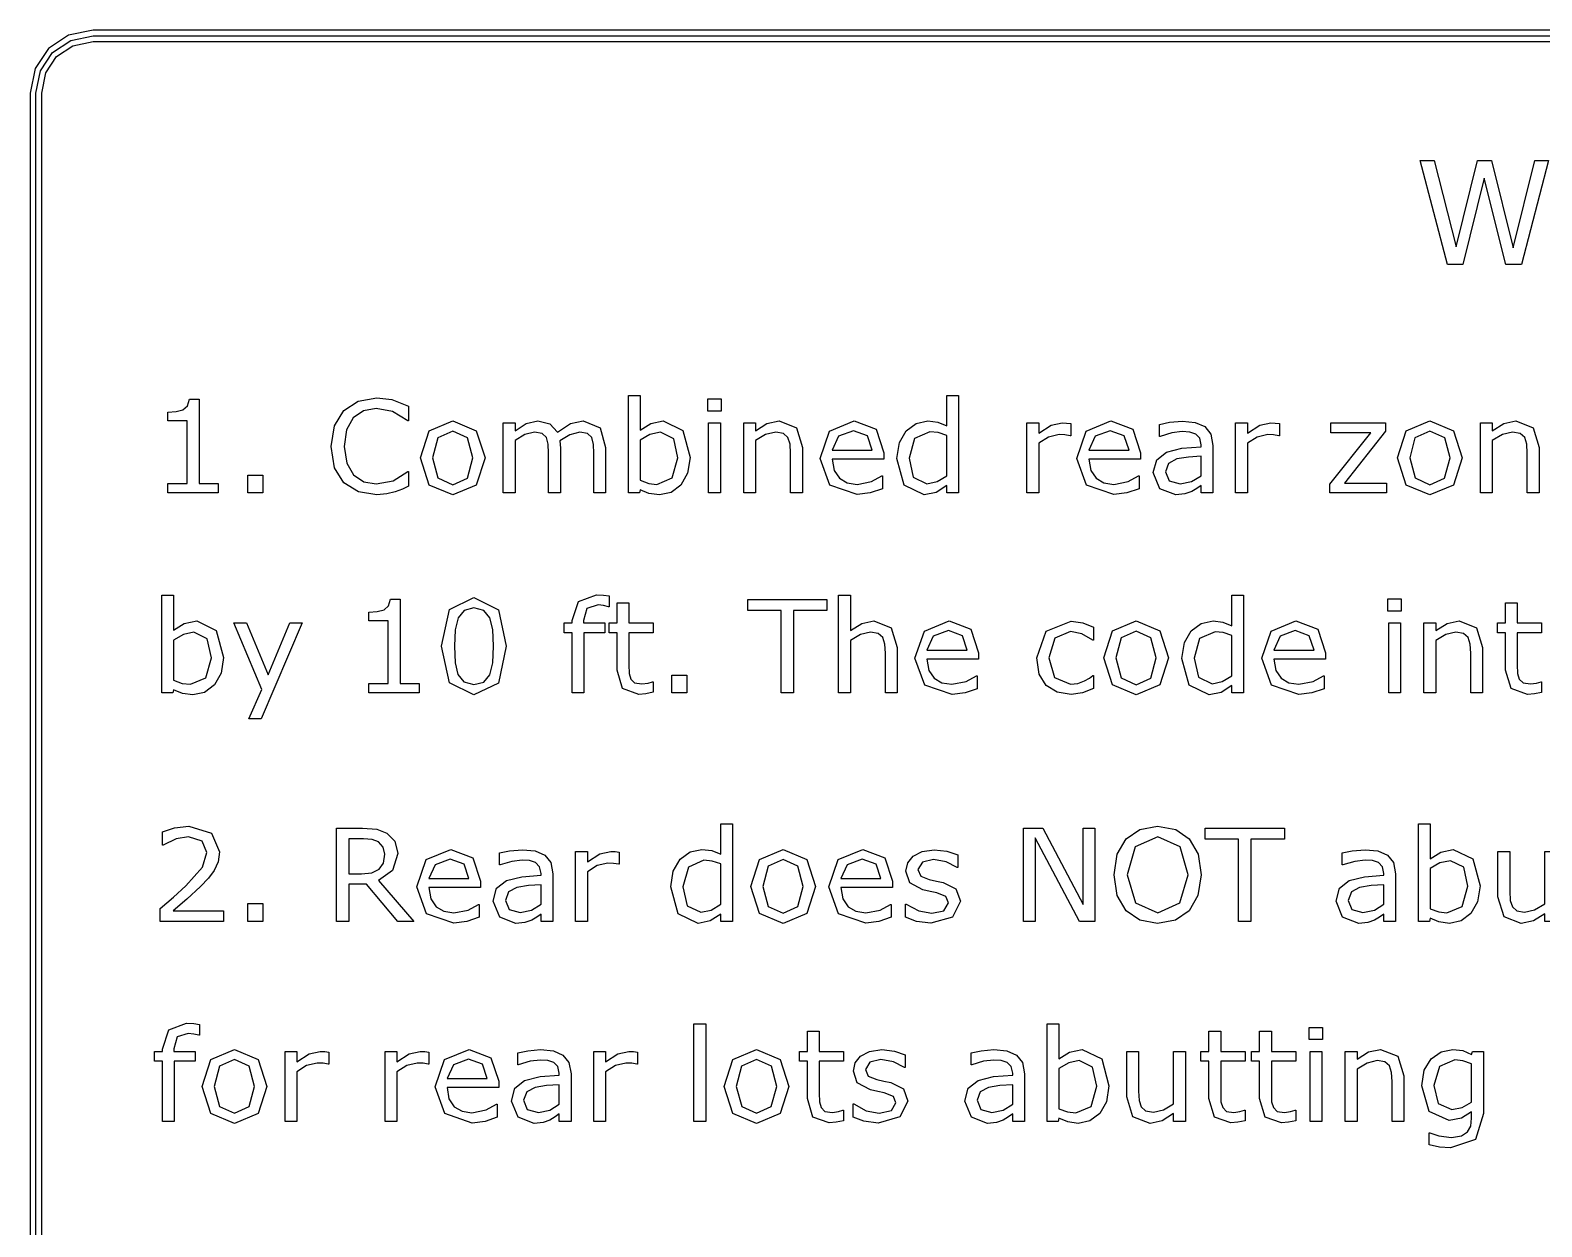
# Model space of a CAD drawing. Extents: x -17 to 192, y 167 to 459.
# Drawn here: x 4.66 to 32.65, y 263.16 to 285.33 of the extents above; entities that cross this region are included whole.
import ezdxf

# ---------------------------------------------------------------- set-up
doc = ezdxf.new("R2010")
doc.units = 0

msp = doc.modelspace()

# ---------------------------------------------------------------- linework, layer by layer
at = {"layer": 'Layer 1', "color": 7}
for points in [[(5.820826, 285.32699), (5.367594, 285.235512), (4.997523, 284.986025), (4.748036, 284.615954), (4.656557, 284.162722), (4.656557, 239.183612), (4.748036, 238.73038), (4.997523, 238.360309), (5.367594, 238.110822), (5.820826, 238.019344), (85.195726, 238.019344), (85.648958, 238.110822), (86.019029, 238.360309), (86.268516, 238.73038), (86.359994, 239.183612), (86.359994, 284.162722), (86.268516, 284.615954), (86.019029, 284.986025), (85.648958, 285.235512), (85.195726, 285.32699), (5.820826, 285.32699)], [(5.820826, 285.221054), (85.195726, 285.221054), (85.608442, 285.13814), (85.94476, 284.911756), (86.171144, 284.575438), (86.254058, 284.162722), (86.254058, 239.183612), (86.171144, 238.770896), (85.94476, 238.434578), (85.608442, 238.208194), (85.195726, 238.12528), (5.820826, 238.12528), (5.40811, 238.208194), (5.071792, 238.434578), (4.845408, 238.770896), (4.762494, 239.183612), (4.762494, 284.162722), (4.845408, 284.575438), (5.071792, 284.911756), (5.40811, 285.13814), (5.820826, 285.221054), (5.820826, 285.221054)], [(5.820826, 285.115118), (85.195726, 285.115118), (85.567927, 285.040769), (85.870492, 284.837488), (86.073773, 284.534923), (86.148122, 284.162722), (86.148122, 239.183612), (86.073773, 238.811411), (85.870492, 238.508846), (85.567927, 238.305565), (85.195726, 238.231216), (5.820826, 238.231216), (5.448625, 238.305565), (5.14606, 238.508846), (4.942779, 238.811411), (4.868431, 239.183612), (4.868431, 284.162722), (4.942779, 284.534923), (5.14606, 284.837488), (5.448625, 285.040769), (5.820826, 285.115118), (5.820826, 285.115118)], [(32.779095, 282.911379), (32.279126, 280.987726), (31.99103, 280.987726), (31.586662, 282.584527), (31.191338, 280.987726), (30.909703, 280.987726), (30.40069, 282.911379), (30.662947, 282.911379), (31.067315, 281.311996), (31.465224, 282.911379), (31.724896, 282.911379), (32.126681, 281.296492), (32.528464, 282.911379), (32.779095, 282.911379)], [(8.139545, 276.754398), (7.202394, 276.754398), (7.202394, 276.931132), (7.562836, 276.931132), (7.562836, 278.091524), (7.202394, 278.091524), (7.202394, 278.249654), (7.359361, 278.26127), (7.486097, 278.297314), (7.569813, 278.370566), (7.605857, 278.491489), (7.786078, 278.491489), (7.786078, 276.931121), (8.139545, 276.931121), (8.139545, 276.754398)], [(11.666069, 276.879972), (11.549797, 276.82765), (11.414922, 276.776491), (11.26028, 276.739282), (11.077734, 276.723011), (10.734732, 276.775332), (10.467306, 276.941601), (10.292899, 277.221816), (10.230112, 277.618304), (10.290573, 278.000838), (10.464981, 278.285704), (10.731244, 278.457786), (11.078896, 278.517084), (11.356786, 278.483366), (11.666069, 278.364769), (11.666069, 278.091529), (11.648628, 278.091529), (11.364925, 278.265937), (11.063781, 278.320584), (10.826586, 278.277565), (10.639388, 278.146176), (10.513815, 277.92526), (10.469631, 277.618304), (10.518466, 277.304368), (10.646365, 277.090429), (10.835888, 276.96253), (11.066106, 276.921834), (11.377714, 276.978807), (11.649791, 277.149727), (11.666068, 277.149727), (11.666069, 276.879972)], [(16.878535, 277.413659), (16.832026, 277.120655), (16.708778, 276.902064), (16.527394, 276.763701), (16.309966, 276.718354), (16.116955, 276.745095), (15.954174, 276.814861), (15.940221, 276.754398), (15.735583, 276.754398), (15.735583, 278.563587), (15.954174, 278.563587), (15.954174, 277.917116), (16.149511, 278.040364), (16.382054, 278.089198), (16.744823, 277.912465), (16.878535, 277.413659), (16.878535, 277.413659)], [(17.454081, 278.270575), (17.207584, 278.270575), (17.207584, 278.497304), (17.454081, 278.497304), (17.454081, 278.270575)], [(21.851481, 276.754398), (21.63289, 276.754398), (21.63289, 276.890436), (21.436391, 276.763701), (21.214312, 276.718354), (20.844567, 276.897413), (20.708529, 277.393892), (20.755038, 277.688061), (20.882937, 277.907816), (21.066646, 278.04269), (21.285237, 278.089198), (21.466621, 278.067105), (21.63289, 278.00083), (21.63289, 278.563585), (21.851481, 278.563585), (21.851481, 276.754398)], [(13.081097, 277.403195), (12.918317, 276.902064), (12.482297, 276.718354), (12.043953, 276.902064), (11.882335, 277.403195), (12.043953, 277.904326), (12.482297, 278.089198), (12.918317, 277.904326), (13.081097, 277.403195), (13.081097, 277.403195)], [(15.314679, 276.754398), (15.096088, 276.754398), (15.096088, 277.493886), (15.087949, 277.655504), (15.056556, 277.779916), (14.979816, 277.855492), (14.835639, 277.881077), (14.65193, 277.834569), (14.46822, 277.718298), (14.474033, 277.655509), (14.476361, 277.585747), (14.476361, 276.754398), (14.25777, 276.754398), (14.25777, 277.493886), (14.249632, 277.656668), (14.218238, 277.781078), (14.141499, 277.855492), (13.997322, 277.881077), (13.817101, 277.836894), (13.638042, 277.724111), (13.638042, 276.754398), (13.419451, 276.754398), (13.419451, 278.053154), (13.638042, 278.053154), (13.638042, 277.908977), (13.841518, 278.041528), (14.058946, 278.089198), (14.283351, 278.033387), (14.421714, 277.878746), (14.663559, 278.039202), (14.897266, 278.089198), (15.212362, 277.958973), (15.314682, 277.59737), (15.314679, 276.754398)], [(17.440128, 276.754398), (17.221537, 276.754398), (17.221537, 278.053154), (17.440128, 278.053154), (17.440128, 276.754398)], [(18.958638, 276.754398), (18.740047, 276.754398), (18.740047, 277.493886), (18.729583, 277.661317), (18.691213, 277.784565), (18.607497, 277.856656), (18.465646, 277.881077), (18.278448, 277.836894), (18.091251, 277.724111), (18.091251, 276.754398), (17.872659, 276.754398), (17.872659, 278.053154), (18.091251, 278.053154), (18.091251, 277.908977), (18.302865, 278.041528), (18.52727, 278.089198), (18.84818, 277.962463), (18.958638, 277.59737), (18.958638, 276.754398)], [(20.466684, 277.381103), (19.509766, 277.381103), (19.545811, 277.171815), (19.644642, 277.026474), (19.787656, 276.942757), (19.971366, 276.914854), (20.237628, 276.967176), (20.429477, 277.071821), (20.441105, 277.071821), (20.441105, 276.833463), (20.215538, 276.75556), (19.973692, 276.724167), (19.469073, 276.898575), (19.287688, 277.396218), (19.460934, 277.902), (19.919045, 278.089198), (20.323671, 277.935719), (20.466685, 277.499699), (20.466684, 277.381103)], [(23.929259, 277.814796), (23.917633, 277.814796), (23.82229, 277.831068), (23.714157, 277.836889), (23.51882, 277.791542), (23.337436, 277.676433), (23.337436, 276.754398), (23.118845, 276.754398), (23.118845, 278.053154), (23.337436, 278.053154), (23.337436, 277.861305), (23.566492, 278.008971), (23.769967, 278.053154), (23.85252, 278.049661), (23.92926, 278.03921), (23.929259, 277.814796)], [(25.222201, 277.381103), (24.265284, 277.381103), (24.301328, 277.171815), (24.400159, 277.026474), (24.543174, 276.942757), (24.726883, 276.914854), (24.993146, 276.967176), (25.184994, 277.071821), (25.19662, 277.071821), (25.19662, 276.833463), (24.971053, 276.75556), (24.729207, 276.724167), (24.224588, 276.898575), (24.043204, 277.396218), (24.216449, 277.902), (24.67456, 278.089198), (25.079186, 277.935719), (25.2222, 277.499699), (25.222201, 277.381103)], [(26.562816, 276.754398), (26.345387, 276.754398), (26.345387, 276.892762), (26.266322, 276.836951), (26.170979, 276.781139), (26.045406, 276.736957), (25.879137, 276.718357), (25.581481, 276.834628), (25.459396, 277.131122), (25.522183, 277.369479), (25.703567, 277.513656), (25.988433, 277.584583), (26.345387, 277.612486), (26.345387, 277.646207), (26.318645, 277.769455), (26.244231, 277.846192), (26.13261, 277.882239), (25.996572, 277.891552), (25.804723, 277.868295), (25.586132, 277.803184), (25.574504, 277.803184), (25.574504, 278.025262), (25.759376, 278.063631), (25.997733, 278.08456), (26.23609, 278.061303), (26.412823, 277.984563), (26.524444, 277.8462), (26.562814, 277.635748), (26.562816, 276.754398)], [(27.794135, 277.814796), (27.782519, 277.814796), (27.687177, 277.831068), (27.579044, 277.836889), (27.383708, 277.791542), (27.202323, 277.676433), (27.202323, 276.754398), (26.983733, 276.754398), (26.983733, 278.053154), (27.202323, 278.053154), (27.202323, 277.861305), (27.431378, 278.008971), (27.634856, 278.053154), (27.717408, 278.049661), (27.794148, 278.03921), (27.794135, 277.814796)], [(29.778893, 276.754398), (28.730123, 276.754398), (28.730123, 276.916016), (29.487053, 277.870608), (28.746401, 277.870608), (28.746401, 278.053154), (29.759129, 278.053154), (29.759129, 277.897349), (28.99871, 276.93927), (29.778893, 276.93927), (29.778893, 276.754398)], [(31.181133, 277.403195), (31.018351, 276.902064), (30.582331, 276.718354), (30.143989, 276.902064), (29.982371, 277.403195), (30.143989, 277.904326), (30.582331, 278.089198), (31.018351, 277.904326), (31.181133, 277.403195), (31.181133, 277.403195)], [(32.605463, 276.754398), (32.386872, 276.754398), (32.386872, 277.493886), (32.376395, 277.661317), (32.338025, 277.784565), (32.254308, 277.856656), (32.112457, 277.881077), (31.925259, 277.836894), (31.738062, 277.724111), (31.738062, 276.754398), (31.519471, 276.754398), (31.519471, 278.053154), (31.738062, 278.053154), (31.738062, 277.908977), (31.949675, 278.041528), (32.174081, 278.089198), (32.494991, 277.962463), (32.605449, 277.59737), (32.605463, 276.754398)], [(12.85553, 277.403195), (12.756699, 277.777591), (12.482297, 277.900839), (12.20557, 277.777591), (12.107902, 277.403195), (12.206733, 277.032287), (12.482297, 276.906713), (12.755536, 277.031125), (12.85553, 277.403195), (12.85553, 277.403195)], [(16.652968, 277.407839), (16.576228, 277.760141), (16.328569, 277.881064), (16.135558, 277.839207), (15.954174, 277.7334), (15.954174, 276.98926), (16.113466, 276.931124), (16.265783, 276.914852), (16.549486, 277.033448), (16.652968, 277.407844), (16.652968, 277.407839)], [(20.253906, 277.548533), (20.166702, 277.814796), (19.907416, 277.908977), (19.627201, 277.805496), (19.509766, 277.548533), (20.253906, 277.548533)], [(21.63289, 277.074147), (21.63289, 277.819448), (21.47476, 277.874095), (21.322444, 277.889202), (21.036415, 277.761303), (20.934096, 277.398536), (21.013161, 277.046233), (21.266634, 276.926472), (21.454994, 276.967168), (21.63289, 277.074139), (21.63289, 277.074147)], [(25.009424, 277.548533), (24.92222, 277.814796), (24.662934, 277.908977), (24.382719, 277.805496), (24.265284, 277.548533), (25.009424, 277.548533)], [(30.955565, 277.403195), (30.856733, 277.777591), (30.582331, 277.900839), (30.305607, 277.777591), (30.207939, 277.403195), (30.306768, 277.032287), (30.582331, 276.906713), (30.855572, 277.031125), (30.955565, 277.403195), (30.955565, 277.403195)], [(26.345387, 277.074147), (26.345387, 277.435752), (26.109355, 277.418316), (25.895415, 277.384598), (25.743099, 277.300881), (25.684963, 277.14624), (25.752401, 276.977645), (25.958202, 276.921834), (26.168654, 276.966017), (26.345387, 277.074152), (26.345387, 277.074147)], [(8.965075, 276.754398), (8.687185, 276.754398), (8.687185, 277.085772), (8.965075, 277.085772), (8.965075, 276.754398)], [(8.237213, 273.709497), (8.190704, 273.416493), (8.067456, 273.197902), (7.886072, 273.059539), (7.668644, 273.014192), (7.475633, 273.040933), (7.312852, 273.110699), (7.298899, 273.050236), (7.094261, 273.050236), (7.094261, 274.859425), (7.312852, 274.859425), (7.312852, 274.212954), (7.508188, 274.336202), (7.740732, 274.385036), (8.1035, 274.208303), (8.237213, 273.709497), (8.237213, 273.709497)], [(11.863731, 273.050236), (10.92658, 273.050236), (10.92658, 273.22697), (11.287023, 273.22697), (11.287023, 274.387362), (10.92658, 274.387362), (10.92658, 274.545492), (11.083547, 274.557108), (11.210284, 274.593152), (11.293999, 274.666404), (11.330044, 274.787327), (11.510265, 274.787327), (11.510265, 273.226959), (11.863731, 273.226959), (11.863731, 273.050236)], [(13.474096, 273.916462), (13.327593, 273.231621), (12.875296, 273.014192), (12.41951, 273.235108), (12.276496, 273.914137), (12.421836, 274.595488), (12.875296, 274.816404), (13.329919, 274.592001), (13.474096, 273.916462), (13.474096, 273.916462)], [(15.382117, 274.647812), (15.370491, 274.647812), (15.276311, 274.66874), (15.173991, 274.680356), (14.969353, 274.61757), (14.906566, 274.393164), (14.906566, 274.348981), (15.300728, 274.348981), (15.300728, 274.165273), (14.913541, 274.165273), (14.913541, 273.050236), (14.69495, 273.050236), (14.69495, 274.165284), (14.547285, 274.165284), (14.547285, 274.348992), (14.69495, 274.348992), (14.69495, 274.392013), (14.810059, 274.746642), (15.142597, 274.871054), (15.273984, 274.864069), (15.382117, 274.847797), (15.382117, 274.647812)], [(16.194857, 273.061864), (16.059981, 273.03512), (15.93092, 273.024669), (15.628613, 273.13164), (15.525131, 273.47464), (15.525131, 274.165297), (15.377466, 274.165297), (15.377466, 274.349005), (15.525131, 274.349005), (15.525131, 274.722239), (15.743722, 274.722239), (15.743722, 274.349005), (16.194857, 274.349005), (16.194857, 274.165297), (15.743722, 274.165297), (15.743722, 273.573473), (15.748373, 273.413016), (15.780929, 273.306048), (15.850693, 273.237447), (15.987893, 273.216518), (16.099514, 273.231626), (16.18323, 273.258368), (16.194858, 273.258368), (16.194857, 273.061864)], [(19.414423, 274.576885), (18.795858, 274.576885), (18.795858, 273.050236), (18.565639, 273.050236), (18.565639, 274.576885), (17.947073, 274.576885), (17.947073, 274.781524), (19.414423, 274.781524), (19.414423, 274.576885)], [(20.715505, 273.050236), (20.496914, 273.050236), (20.496914, 273.789724), (20.48645, 273.957155), (20.44808, 274.080403), (20.364365, 274.152494), (20.222513, 274.176915), (20.035315, 274.132732), (19.848118, 274.019949), (19.848118, 273.050236), (19.629527, 273.050236), (19.629527, 274.859425), (19.848118, 274.859425), (19.848118, 274.204815), (20.059732, 274.337366), (20.284137, 274.385036), (20.605047, 274.258301), (20.715505, 273.893208), (20.715505, 273.050236)], [(27.131386, 273.050236), (26.912793, 273.050236), (26.912793, 273.186274), (26.716295, 273.059539), (26.494214, 273.014192), (26.124471, 273.193251), (25.988433, 273.68973), (26.034941, 273.983899), (26.16284, 274.203654), (26.34655, 274.338528), (26.565141, 274.385036), (26.746526, 274.362943), (26.912793, 274.296668), (26.912793, 274.859423), (27.131386, 274.859423), (27.131386, 273.050236)], [(30.052134, 274.566421), (29.805637, 274.566421), (29.805637, 274.79315), (30.052134, 274.79315), (30.052134, 274.566421)], [(32.651971, 273.061851), (32.517095, 273.035107), (32.388034, 273.024656), (32.085726, 273.131627), (31.982245, 273.474627), (31.982245, 274.165284), (31.834579, 274.165284), (31.834579, 274.348992), (31.982245, 274.348992), (31.982245, 274.722226), (32.200836, 274.722226), (32.200836, 274.348992), (32.651971, 274.348992), (32.651971, 274.165284), (32.200836, 274.165284), (32.200836, 273.573459), (32.205493, 273.413003), (32.238049, 273.306035), (32.307812, 273.237434), (32.445012, 273.216505), (32.556634, 273.231613), (32.640348, 273.258354), (32.65199, 273.258354), (32.651971, 273.061851)], [(13.168301, 273.388587), (13.222949, 273.609504), (13.238064, 273.916462), (13.222949, 274.223418), (13.167138, 274.444334), (13.055517, 274.579211), (12.875296, 274.624558), (12.693912, 274.579211), (12.581128, 274.442009), (12.526481, 274.217605), (12.512529, 273.914137), (12.525319, 273.610665), (12.579967, 273.392075), (12.688099, 273.253711), (12.875297, 273.206041), (13.056681, 273.251385), (13.168302, 273.388587), (13.168301, 273.388587)], [(22.223551, 273.676941), (21.266634, 273.676941), (21.302678, 273.467653), (21.401509, 273.322312), (21.544524, 273.238595), (21.728233, 273.210692), (21.994495, 273.263014), (22.186344, 273.367659), (22.19797, 273.367659), (22.19797, 273.129301), (21.972402, 273.051398), (21.730557, 273.020005), (21.225937, 273.194413), (21.044553, 273.692056), (21.217798, 274.197838), (21.675909, 274.385036), (22.080535, 274.231557), (22.22355, 273.795537), (22.223551, 273.676941)], [(24.352488, 273.131627), (24.144362, 273.050236), (23.936235, 273.021169), (23.678111, 273.061864), (23.476961, 273.187436), (23.345574, 273.399052), (23.299065, 273.697869), (23.473473, 274.197838), (23.936235, 274.379223), (24.154826, 274.34783), (24.352488, 274.271091), (24.352488, 274.028082), (24.34086, 274.028082), (24.133896, 274.147843), (23.926932, 274.1897), (23.632764, 274.064126), (23.525794, 273.697869), (23.630439, 273.336263), (23.926932, 273.210692), (24.061807, 273.228128), (24.185056, 273.273475), (24.274585, 273.324635), (24.34086, 273.372308), (24.352488, 273.372308), (24.352488, 273.131627)], [(25.739611, 273.699033), (25.57683, 273.197902), (25.140811, 273.014192), (24.702466, 273.197902), (24.540848, 273.699033), (24.702466, 274.200164), (25.140811, 274.385036), (25.57683, 274.200164), (25.739611, 273.699033), (25.739611, 273.699033)], [(28.648732, 273.676941), (27.691815, 273.676941), (27.727859, 273.467653), (27.826692, 273.322312), (27.969704, 273.238595), (28.153414, 273.210692), (28.419678, 273.263014), (28.611524, 273.367659), (28.623139, 273.367659), (28.623139, 273.129301), (28.397572, 273.051398), (28.155727, 273.020005), (27.651106, 273.194413), (27.469721, 273.692056), (27.642968, 274.197838), (28.101077, 274.385036), (28.505704, 274.231557), (28.648719, 273.795537), (28.648732, 273.676941)], [(31.55669, 273.050236), (31.3381, 273.050236), (31.3381, 273.789724), (31.327622, 273.957155), (31.289252, 274.080403), (31.205535, 274.152494), (31.063685, 274.176915), (30.876487, 274.132732), (30.689289, 274.019949), (30.689289, 273.050236), (30.470699, 273.050236), (30.470699, 274.348992), (30.689289, 274.348992), (30.689289, 274.204815), (30.900905, 274.337366), (31.125309, 274.385036), (31.446219, 274.258301), (31.556677, 273.893208), (31.55669, 273.050236)], [(8.011645, 273.703677), (7.934906, 274.055979), (7.687247, 274.176902), (7.494236, 274.135045), (7.312852, 274.029238), (7.312852, 273.285098), (7.472144, 273.226962), (7.624461, 273.21069), (7.908164, 273.329286), (8.011645, 273.703682), (8.011645, 273.703677)], [(9.695262, 274.348984), (8.937169, 272.571187), (8.703463, 272.571187), (8.945308, 273.113014), (8.427899, 274.348984), (8.665093, 274.348984), (9.063906, 273.386254), (9.466206, 274.348984), (9.695262, 274.348984)], [(22.010774, 273.844371), (21.92357, 274.110634), (21.664283, 274.204815), (21.384068, 274.101334), (21.266634, 273.844371), (22.010774, 273.844371)], [(25.514043, 273.699033), (25.415212, 274.073429), (25.140811, 274.196677), (24.864084, 274.073429), (24.766416, 273.699033), (24.865247, 273.328125), (25.140811, 273.202551), (25.41405, 273.326963), (25.514043, 273.699033), (25.514043, 273.699033)], [(26.912793, 273.369985), (26.912793, 274.115286), (26.754665, 274.169933), (26.602347, 274.18504), (26.316319, 274.057141), (26.214, 273.694374), (26.293065, 273.342071), (26.546538, 273.22231), (26.734898, 273.263006), (26.912793, 273.369977), (26.912793, 273.369985)], [(28.435955, 273.844371), (28.348751, 274.110634), (28.089465, 274.204815), (27.80925, 274.101334), (27.691815, 273.844371), (28.435955, 273.844371)], [(30.038179, 273.050236), (29.819589, 273.050236), (29.819589, 274.348992), (30.038179, 274.348992), (30.038179, 273.050236)], [(16.815748, 273.050236), (16.537859, 273.050236), (16.537859, 273.38161), (16.815748, 273.38161), (16.815748, 273.050236)], [(8.238376, 268.816908), (7.066356, 268.816908), (7.066356, 269.059917), (7.310526, 269.269205), (7.539582, 269.477331), (7.845377, 269.820334), (7.92793, 270.095897), (7.8384, 270.306349), (7.590742, 270.383089), (7.361686, 270.345883), (7.121003, 270.231935), (7.109375, 270.231935), (7.109375, 270.476108), (7.329129, 270.550522), (7.596554, 270.58424), (8.01397, 270.455177), (8.165123, 270.107525), (8.139543, 269.922653), (8.066292, 269.761035), (7.959322, 269.619185), (7.811657, 269.464541), (7.554696, 269.227348), (7.307037, 269.015732), (8.238374, 269.015732), (8.238376, 268.816908)], [(11.761412, 268.816908), (11.462593, 268.816908), (10.88356, 269.505237), (10.559161, 269.505237), (10.559161, 268.816908), (10.328943, 268.816908), (10.328943, 270.548196), (10.813797, 270.548196), (11.075408, 270.527268), (11.263768, 270.455177), (11.410271, 270.305187), (11.463756, 270.077294), (11.369576, 269.763361), (11.11029, 269.573838), (11.761412, 268.816908)], [(17.664533, 268.816908), (17.445942, 268.816908), (17.445942, 268.952946), (17.249442, 268.826211), (17.027363, 268.780864), (16.657619, 268.959923), (16.521581, 269.456402), (16.568089, 269.750571), (16.695988, 269.970326), (16.879698, 270.1052), (17.098289, 270.151708), (17.279673, 270.129615), (17.445942, 270.06334), (17.445942, 270.626095), (17.664533, 270.626095), (17.664533, 268.816908)], [(24.37458, 268.816908), (24.089714, 268.816908), (23.268834, 270.36565), (23.268834, 268.816908), (23.053732, 268.816908), (23.053732, 270.548196), (23.410686, 270.548196), (24.159477, 269.134331), (24.159477, 270.548196), (24.37458, 270.548196), (24.37458, 268.816908)], [(26.125633, 270.34937), (26.287251, 270.064504), (26.344225, 269.68197), (26.286088, 269.298274), (26.125633, 269.016896), (25.872161, 268.840162), (25.539623, 268.780864), (25.207086, 268.841326), (24.953613, 269.016896), (24.791995, 269.299436), (24.736185, 269.68197), (24.791995, 270.061017), (24.954776, 270.34937), (25.208249, 270.523778), (25.539623, 270.58424), (25.873323, 270.522616), (26.125633, 270.34937), (26.125633, 270.34937)], [(31.511343, 269.476169), (31.464835, 269.183165), (31.341587, 268.964574), (31.160204, 268.826211), (30.942775, 268.780864), (30.749765, 268.807605), (30.586983, 268.877371), (30.573031, 268.816908), (30.368392, 268.816908), (30.368392, 270.626097), (30.586983, 270.626097), (30.586983, 269.979626), (30.782319, 270.102874), (31.014864, 270.151708), (31.377631, 269.974975), (31.511343, 269.476169), (31.511343, 269.476169)], [(11.223073, 270.061017), (11.196331, 270.192404), (11.11029, 270.290072), (10.991692, 270.33658), (10.830075, 270.350524), (10.559161, 270.350524), (10.559161, 269.697075), (10.791705, 269.697075), (10.982391, 269.715675), (11.120754, 269.787764), (11.197494, 269.899386), (11.223073, 270.061004), (11.223073, 270.061017)], [(26.104705, 269.68197), (25.953552, 270.201706), (25.540787, 270.385414), (25.125696, 270.201706), (24.975705, 269.68197), (25.129184, 269.159911), (25.540787, 268.979687), (25.951226, 269.159911), (26.104705, 269.68197), (26.104705, 269.68197)], [(12.996219, 269.443613), (12.039302, 269.443613), (12.075346, 269.234325), (12.174177, 269.088984), (12.317191, 269.005267), (12.500901, 268.977364), (12.767163, 269.029686), (12.959012, 269.134331), (12.970638, 269.134331), (12.970638, 268.895973), (12.74507, 268.81807), (12.503225, 268.786677), (11.998605, 268.961085), (11.817221, 269.458728), (11.990466, 269.96451), (12.448577, 270.151708), (12.853203, 269.998229), (12.996217, 269.562209), (12.996219, 269.443613)], [(12.783441, 269.611043), (12.696238, 269.877306), (12.436951, 269.971487), (12.156736, 269.868006), (12.039302, 269.611043), (12.783441, 269.611043)], [(14.336833, 268.816908), (14.119405, 268.816908), (14.119405, 268.955272), (14.04034, 268.899461), (13.944997, 268.843649), (13.819423, 268.799467), (13.653155, 268.780867), (13.355499, 268.897138), (13.233413, 269.193632), (13.2962, 269.431989), (13.477584, 269.576166), (13.76245, 269.647093), (14.119405, 269.674996), (14.119405, 269.708717), (14.092662, 269.831965), (14.018248, 269.908702), (13.906627, 269.944749), (13.770589, 269.954062), (13.578741, 269.930805), (13.36015, 269.865694), (13.348521, 269.865694), (13.348521, 270.087772), (13.533393, 270.126141), (13.77175, 270.14707), (14.010108, 270.123813), (14.186841, 270.047073), (14.298462, 269.90871), (14.336831, 269.698258), (14.336833, 268.816908)], [(15.568152, 269.877306), (15.556526, 269.877306), (15.461183, 269.893578), (15.35305, 269.899399), (15.157713, 269.854052), (14.976329, 269.738943), (14.976329, 268.816908), (14.757738, 268.816908), (14.757738, 270.115664), (14.976329, 270.115664), (14.976329, 269.923815), (15.205385, 270.071481), (15.40886, 270.115664), (15.491413, 270.112171), (15.568153, 270.10172), (15.568152, 269.877306)], [(17.445942, 269.136657), (17.445942, 269.881958), (17.287812, 269.936605), (17.135496, 269.951712), (16.849467, 269.823813), (16.747148, 269.461046), (16.826213, 269.108743), (17.079685, 268.988982), (17.268046, 269.029678), (17.445942, 269.136649), (17.445942, 269.136657)], [(19.201646, 269.465705), (19.038866, 268.964574), (18.602846, 268.780864), (18.164501, 268.964574), (18.002883, 269.465705), (18.164501, 269.966836), (18.602846, 270.151708), (19.038866, 269.966836), (19.201646, 269.465705), (19.201646, 269.465705)], [(18.976079, 269.465705), (18.877248, 269.840101), (18.602846, 269.963349), (18.326119, 269.840101), (18.228451, 269.465705), (18.327282, 269.094797), (18.602846, 268.969223), (18.876085, 269.093635), (18.976079, 269.465705), (18.976079, 269.465705)], [(20.627139, 269.443613), (19.670222, 269.443613), (19.706266, 269.234325), (19.805097, 269.088984), (19.948111, 269.005267), (20.131821, 268.977364), (20.398083, 269.029686), (20.589932, 269.134331), (20.60156, 269.134331), (20.60156, 268.895973), (20.375993, 268.81807), (20.134147, 268.786677), (19.629528, 268.961085), (19.448144, 269.458728), (19.621388, 269.96451), (20.079499, 270.151708), (20.484125, 269.998229), (20.62714, 269.562209), (20.627139, 269.443613)], [(20.414361, 269.611043), (20.327157, 269.877306), (20.067871, 269.971487), (19.787656, 269.868006), (19.670222, 269.611043), (20.414361, 269.611043)], [(21.886363, 269.191304), (21.738697, 268.899461), (21.33756, 268.785515), (21.07246, 268.819234), (20.87131, 268.894809), (20.87131, 269.140144), (20.882938, 269.140144), (21.113156, 269.015732), (21.356165, 268.970387), (21.581732, 269.016896), (21.663122, 269.163398), (21.618939, 269.279669), (21.449182, 269.347109), (21.327096, 269.37153), (21.191058, 269.401761), (20.94805, 269.534312), (20.877125, 269.750576), (20.909681, 269.90173), (21.010837, 270.028465), (21.175943, 270.114508), (21.40151, 270.147062), (21.63638, 270.117995), (21.835204, 270.049394), (21.835204, 269.815688), (21.823578, 269.815688), (21.620103, 269.919171), (21.385234, 269.96219), (21.182921, 269.915682), (21.100368, 269.779644), (21.150365, 269.658721), (21.308494, 269.592446), (21.443369, 269.56454), (21.568943, 269.538955), (21.803812, 269.419197), (21.886365, 269.191304), (21.886363, 269.191304)], [(29.947488, 268.816908), (29.730059, 268.816908), (29.730059, 268.955272), (29.650994, 268.899461), (29.555651, 268.843649), (29.430078, 268.799467), (29.263811, 268.780867), (28.966155, 268.897138), (28.844069, 269.193632), (28.906854, 269.431989), (29.088239, 269.576166), (29.373105, 269.647093), (29.730059, 269.674996), (29.730059, 269.708717), (29.703318, 269.831965), (29.628904, 269.908702), (29.517282, 269.944749), (29.381244, 269.954062), (29.189397, 269.930805), (28.970804, 269.865694), (28.959189, 269.865694), (28.959189, 270.087772), (29.144061, 270.126141), (29.382418, 270.14707), (29.620776, 270.123813), (29.797509, 270.047073), (29.909129, 269.90871), (29.947499, 269.698258), (29.947488, 268.816908)], [(31.285778, 269.470349), (31.209039, 269.822651), (30.961378, 269.943574), (30.768368, 269.901717), (30.586983, 269.79591), (30.586983, 269.05177), (30.746275, 268.993634), (30.898593, 268.977362), (31.182295, 269.095958), (31.285778, 269.470354), (31.285778, 269.470349)], [(32.928698, 268.816908), (32.710108, 268.816908), (32.710108, 268.961085), (32.498492, 268.827372), (32.27525, 268.780864), (31.956665, 268.905273), (31.84272, 269.272695), (31.84272, 270.115664), (32.061311, 270.115664), (32.061311, 269.376176), (32.070624, 269.206419), (32.110158, 269.086658), (32.191549, 269.012244), (32.336887, 268.988987), (32.521759, 269.03317), (32.710121, 269.145954), (32.710121, 270.115661), (32.928712, 270.115661), (32.928698, 268.816908)], [(14.119405, 269.136657), (14.119405, 269.498262), (13.883373, 269.480826), (13.669433, 269.447108), (13.517117, 269.363391), (13.458981, 269.20875), (13.526418, 269.040155), (13.732219, 268.984344), (13.942671, 269.028527), (14.119405, 269.136662), (14.119405, 269.136657)], [(29.730059, 269.136657), (29.730059, 269.498262), (29.494027, 269.480826), (29.280088, 269.447108), (29.127773, 269.363391), (29.069636, 269.20875), (29.137073, 269.040155), (29.342874, 268.984344), (29.553326, 269.028527), (29.730059, 269.136662), (29.730059, 269.136657)], [(8.965075, 268.816908), (8.687185, 268.816908), (8.687185, 269.148282), (8.965075, 269.148282), (8.965075, 268.816908)], [(7.793055, 266.710322), (7.781426, 266.710322), (7.687246, 266.73125), (7.584927, 266.742866), (7.380289, 266.68008), (7.317502, 266.455674), (7.317502, 266.411491), (7.711663, 266.411491), (7.711663, 266.227783), (7.324479, 266.227783), (7.324479, 265.112746), (7.105888, 265.112746), (7.105888, 266.227794), (6.958223, 266.227794), (6.958223, 266.411502), (7.105888, 266.411502), (7.105888, 266.454523), (7.220997, 266.809152), (7.553535, 266.933564), (7.684922, 266.926579), (7.793055, 266.910307), (7.793055, 266.710322)], [(17.169215, 265.112746), (16.950624, 265.112746), (16.950624, 266.921935), (17.169215, 266.921935), (17.169215, 265.112746)], [(24.636191, 265.772007), (24.589683, 265.479003), (24.466435, 265.260412), (24.28505, 265.122049), (24.067622, 265.076702), (23.874611, 265.103443), (23.71183, 265.173209), (23.697878, 265.112746), (23.493239, 265.112746), (23.493239, 266.921935), (23.71183, 266.921935), (23.71183, 266.275464), (23.907167, 266.398712), (24.13971, 266.447546), (24.502479, 266.270813), (24.636191, 265.772007), (24.636191, 265.772007)], [(28.595247, 266.628918), (28.348751, 266.628918), (28.348751, 266.855647), (28.595247, 266.855647), (28.595247, 266.628918)], [(19.721381, 265.124374), (19.586506, 265.09763), (19.457444, 265.087179), (19.155137, 265.19415), (19.051656, 265.53715), (19.051656, 266.227807), (18.90399, 266.227807), (18.90399, 266.411515), (19.051656, 266.411515), (19.051656, 266.784749), (19.270247, 266.784749), (19.270247, 266.411515), (19.721381, 266.411515), (19.721381, 266.227807), (19.270247, 266.227807), (19.270247, 265.635983), (19.274898, 265.475526), (19.307454, 265.368558), (19.377217, 265.299957), (19.514418, 265.279028), (19.626039, 265.294136), (19.709754, 265.320878), (19.721383, 265.320878), (19.721381, 265.124374)], [(27.158127, 265.124361), (27.023251, 265.097617), (26.89419, 265.087166), (26.591883, 265.194137), (26.488402, 265.537137), (26.488402, 266.227794), (26.340736, 266.227794), (26.340736, 266.411502), (26.488402, 266.411502), (26.488402, 266.784736), (26.706992, 266.784736), (26.706992, 266.411502), (27.158127, 266.411502), (27.158127, 266.227794), (26.706992, 266.227794), (26.706992, 265.635969), (26.711649, 265.475513), (26.744206, 265.368545), (26.813968, 265.299944), (26.951168, 265.279015), (27.06279, 265.294123), (27.146504, 265.320864), (27.158119, 265.320864), (27.158127, 265.124361)], [(28.096442, 265.124361), (27.961565, 265.097617), (27.832504, 265.087166), (27.530197, 265.194137), (27.426716, 265.537137), (27.426716, 266.227794), (27.27905, 266.227794), (27.27905, 266.411502), (27.426716, 266.411502), (27.426716, 266.784736), (27.645307, 266.784736), (27.645307, 266.411502), (28.096442, 266.411502), (28.096442, 266.227794), (27.645307, 266.227794), (27.645307, 265.635969), (27.649963, 265.475513), (27.682518, 265.368545), (27.752283, 265.299944), (27.889482, 265.279015), (28.001102, 265.294123), (28.084819, 265.320864), (28.09646, 265.320864), (28.096442, 265.124361)], [(9.038326, 265.761543), (8.875545, 265.260412), (8.439526, 265.076702), (8.001181, 265.260412), (7.839563, 265.761543), (8.001181, 266.262674), (8.439526, 266.447546), (8.875545, 266.262674), (9.038326, 265.761543), (9.038326, 265.761543)], [(8.812758, 265.761543), (8.713927, 266.135939), (8.439526, 266.259187), (8.162799, 266.135939), (8.065131, 265.761543), (8.163962, 265.390635), (8.439526, 265.265061), (8.712765, 265.389473), (8.812758, 265.761543), (8.812758, 265.761543)], [(10.187091, 266.173144), (10.175463, 266.173144), (10.08012, 266.189416), (9.971987, 266.195237), (9.776651, 266.14989), (9.595267, 266.034781), (9.595267, 265.112746), (9.376675, 265.112746), (9.376675, 266.411502), (9.595267, 266.411502), (9.595267, 266.219653), (9.824322, 266.367319), (10.027798, 266.411502), (10.110351, 266.408009), (10.18709, 266.397558), (10.187091, 266.173144)], [(12.040464, 266.173144), (12.028839, 266.173144), (11.933496, 266.189416), (11.825363, 266.195237), (11.630026, 266.14989), (11.448642, 266.034781), (11.448642, 265.112746), (11.230051, 265.112746), (11.230051, 266.411502), (11.448642, 266.411502), (11.448642, 266.219653), (11.677697, 266.367319), (11.881173, 266.411502), (11.963726, 266.408009), (12.040466, 266.397558), (12.040464, 266.173144)], [(13.333407, 265.739451), (12.37649, 265.739451), (12.412534, 265.530163), (12.511365, 265.384822), (12.65438, 265.301105), (12.838089, 265.273202), (13.104351, 265.325524), (13.2962, 265.430169), (13.307826, 265.430169), (13.307826, 265.191811), (13.082259, 265.113908), (12.840413, 265.082515), (12.335793, 265.256923), (12.154409, 265.754566), (12.327654, 266.260348), (12.785766, 266.447546), (13.190392, 266.294067), (13.333406, 265.858047), (13.333407, 265.739451)], [(13.12063, 265.906881), (13.033426, 266.173144), (12.774139, 266.267325), (12.493924, 266.163844), (12.37649, 265.906881), (13.12063, 265.906881)], [(14.674021, 265.112746), (14.456593, 265.112746), (14.456593, 265.25111), (14.377528, 265.195299), (14.282185, 265.139487), (14.156612, 265.095305), (13.990343, 265.076705), (13.692687, 265.192976), (13.570602, 265.48947), (13.633388, 265.727827), (13.814772, 265.872004), (14.099638, 265.942931), (14.456593, 265.970834), (14.456593, 266.004555), (14.42985, 266.127803), (14.355436, 266.20454), (14.243815, 266.240587), (14.107777, 266.2499), (13.915929, 266.226643), (13.697338, 266.161532), (13.685709, 266.161532), (13.685709, 266.38361), (13.870581, 266.421979), (14.108939, 266.442908), (14.347296, 266.419651), (14.524029, 266.342911), (14.63565, 266.204548), (14.67402, 265.994096), (14.674021, 265.112746)], [(15.90534, 266.173144), (15.893714, 266.173144), (15.798371, 266.189416), (15.690238, 266.195237), (15.494902, 266.14989), (15.313518, 266.034781), (15.313518, 265.112746), (15.094927, 265.112746), (15.094927, 266.411502), (15.313518, 266.411502), (15.313518, 266.219653), (15.542573, 266.367319), (15.746049, 266.411502), (15.828602, 266.408009), (15.905341, 266.397558), (15.90534, 266.173144)], [(18.708654, 265.761543), (18.545873, 265.260412), (18.109854, 265.076702), (17.671509, 265.260412), (17.509891, 265.761543), (17.671509, 266.262674), (18.109854, 266.447546), (18.545873, 266.262674), (18.708654, 265.761543), (18.708654, 265.761543)], [(18.483086, 265.761543), (18.384255, 266.135939), (18.109854, 266.259187), (17.833127, 266.135939), (17.735458, 265.761543), (17.834289, 265.390635), (18.109854, 265.265061), (18.383092, 265.389473), (18.483086, 265.761543), (18.483086, 265.761543)], [(20.913167, 265.487142), (20.765502, 265.195299), (20.364364, 265.081353), (20.099265, 265.115072), (19.898114, 265.190647), (19.898114, 265.435982), (19.909743, 265.435982), (20.139961, 265.31157), (20.382969, 265.266225), (20.608536, 265.312734), (20.689927, 265.459236), (20.645743, 265.575507), (20.475986, 265.642947), (20.353901, 265.667368), (20.217863, 265.697599), (19.974855, 265.83015), (19.903929, 266.046414), (19.936485, 266.197568), (20.037642, 266.324303), (20.202748, 266.410346), (20.428315, 266.4429), (20.663184, 266.413833), (20.862009, 266.345232), (20.862009, 266.111526), (20.850381, 266.111526), (20.646905, 266.215009), (20.412036, 266.258028), (20.209723, 266.21152), (20.12717, 266.075482), (20.177167, 265.954559), (20.335296, 265.888284), (20.470172, 265.860378), (20.595745, 265.834793), (20.830614, 265.715035), (20.913167, 265.487142), (20.913167, 265.487142)], [(23.072335, 265.112746), (22.854907, 265.112746), (22.854907, 265.25111), (22.775842, 265.195299), (22.680499, 265.139487), (22.554926, 265.095305), (22.388657, 265.076705), (22.091001, 265.192976), (21.968916, 265.48947), (22.031702, 265.727827), (22.213086, 265.872004), (22.497952, 265.942931), (22.854907, 265.970834), (22.854907, 266.004555), (22.828164, 266.127803), (22.75375, 266.20454), (22.642129, 266.240587), (22.506091, 266.2499), (22.314243, 266.226643), (22.095652, 266.161532), (22.084026, 266.161532), (22.084026, 266.38361), (22.268898, 266.421979), (22.507256, 266.442908), (22.745613, 266.419651), (22.922346, 266.342911), (23.033967, 266.204548), (23.072337, 265.994096), (23.072335, 265.112746)], [(26.053545, 265.112746), (25.834954, 265.112746), (25.834954, 265.256923), (25.623339, 265.12321), (25.400097, 265.076702), (25.081512, 265.201111), (24.967566, 265.568533), (24.967566, 266.411502), (25.186157, 266.411502), (25.186157, 265.672014), (25.19546, 265.502257), (25.234992, 265.382496), (25.316383, 265.308082), (25.461722, 265.284825), (25.646595, 265.329008), (25.834955, 265.441792), (25.834955, 266.411499), (26.053546, 266.411499), (26.053545, 265.112746)], [(28.581295, 265.112746), (28.362702, 265.112746), (28.362702, 266.411502), (28.581295, 266.411502), (28.581295, 265.112746)], [(30.099803, 265.112746), (29.881213, 265.112746), (29.881213, 265.852234), (29.870735, 266.019665), (29.832366, 266.142913), (29.748652, 266.215004), (29.606798, 266.239425), (29.4196, 266.195242), (29.232402, 266.082459), (29.232402, 265.112746), (29.013812, 265.112746), (29.013812, 266.411502), (29.232402, 266.411502), (29.232402, 266.267325), (29.444019, 266.399876), (29.668422, 266.447546), (29.989332, 266.320811), (30.09979, 265.955718), (30.099803, 265.112746)], [(31.574131, 265.260412), (31.424139, 264.775559), (30.962542, 264.620915), (30.760229, 264.636023), (30.567218, 264.676719), (30.567218, 264.89996), (30.578834, 264.89996), (30.74859, 264.848801), (30.981135, 264.817408), (31.166007, 264.844149), (31.279952, 264.918563), (31.338089, 265.02786), (31.355525, 265.170875), (31.355525, 265.289472), (31.166002, 265.170875), (30.936947, 265.132505), (30.567203, 265.299936), (30.431165, 265.774325), (30.477673, 266.062678), (30.606734, 266.27313), (30.790444, 266.40103), (31.005545, 266.447538), (31.193907, 266.424281), (31.355525, 266.35568), (31.369468, 266.411491), (31.574108, 266.411491), (31.574131, 265.260412)], [(24.410624, 265.766187), (24.333885, 266.118489), (24.086226, 266.239412), (23.893214, 266.197555), (23.71183, 266.091748), (23.71183, 265.347608), (23.871123, 265.289472), (24.023439, 265.2732), (24.307142, 265.391796), (24.410624, 265.766192), (24.410624, 265.766187)], [(31.355541, 265.4697), (31.355541, 266.177796), (31.192759, 266.233607), (31.043931, 266.251043), (30.760229, 266.130118), (30.656745, 265.778979), (30.733485, 265.447605), (30.988122, 265.334821), (31.178807, 265.370865), (31.355541, 265.469695), (31.355541, 265.4697)], [(14.456593, 265.432495), (14.456593, 265.7941), (14.220561, 265.776664), (14.006621, 265.742946), (13.854305, 265.659229), (13.796169, 265.504588), (13.863607, 265.335993), (14.069408, 265.280182), (14.27986, 265.324365), (14.456593, 265.4325), (14.456593, 265.432495)], [(22.854907, 265.432495), (22.854907, 265.7941), (22.618875, 265.776664), (22.404935, 265.742946), (22.252619, 265.659229), (22.194483, 265.504588), (22.26192, 265.335993), (22.467722, 265.280182), (22.678174, 265.324365), (22.854907, 265.4325), (22.854907, 265.432495)]]:
    msp.add_lwpolyline(points, dxfattribs=at)
msp.add_lwpolyline([(27.88599, 270.343557), (27.267424, 270.343557), (27.267424, 268.816908), (27.037205, 268.816908), (27.037205, 270.343557), (26.418639, 270.343557), (26.418639, 270.548196), (27.88599, 270.548196), (27.88599, 270.343557)], close=True, dxfattribs=at)

doc.saveas('drawing.dxf')
